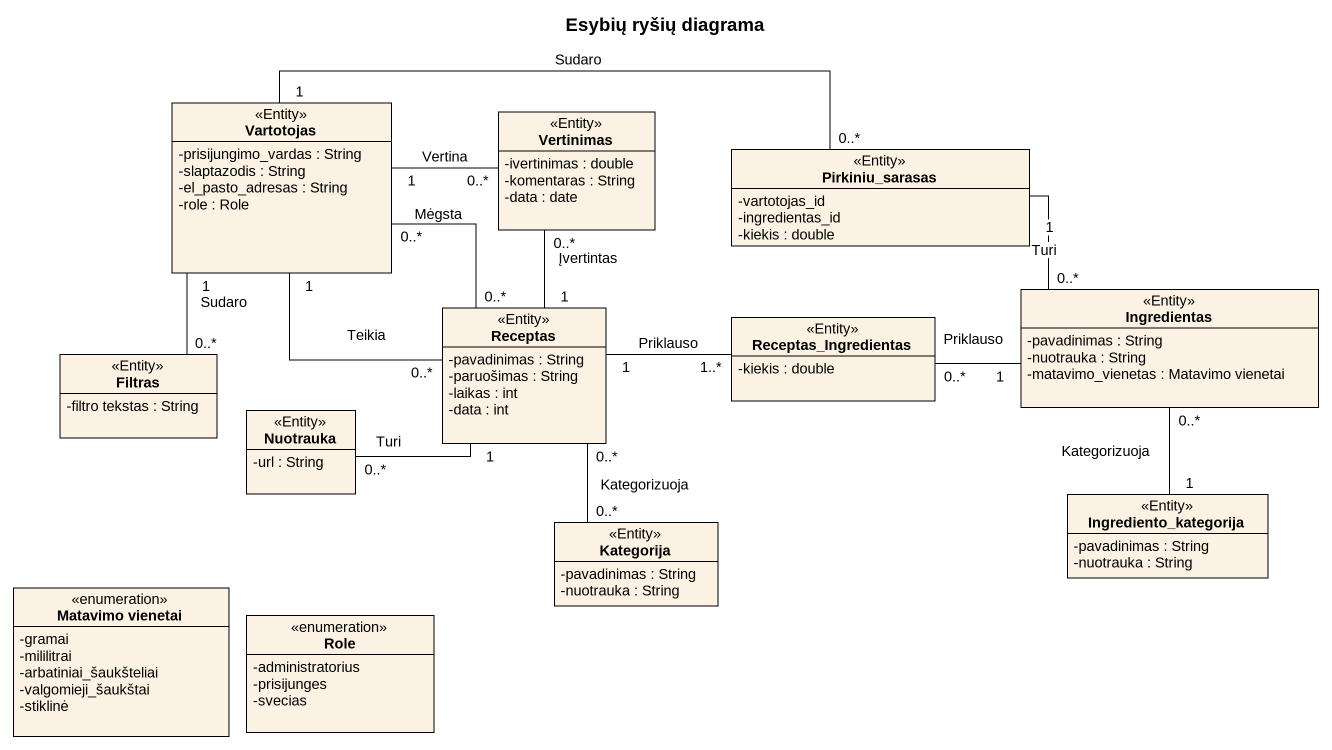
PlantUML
@startuml
title Esybių ryšių diagrama
hide circle
hide empty members
skinparam classAttributeIconSize 0
class Vartotojas <<Entity>> {
  -prisijungimo_vardas : String
  -slaptazodis : String
  -el_pasto_adresas : String
  -role : Role
}
class Vertinimas <<Entity>> {
  -ivertinimas : double
  -komentaras : String
  -data : date
}
class Pirkiniu_sarasas <<Entity>> {
  -vartotojas_id
  -ingredientas_id
  -kiekis : double
}
class Ingredientas <<Entity>> {
  -pavadinimas : String
  -nuotrauka : String
  -matavimo_vienetas : Matavimo vienetai
}
class Filtras <<Entity>> {
  -filtro tekstas : String
}
class Receptas <<Entity>> {
  -pavadinimas : String
  -paruošimas : String
  -laikas : int
  -data : int
}
class Receptas_Ingredientas <<Entity>> {
  -kiekis : double
}
class Nuotrauka <<Entity>> {
  -url : String
}
class Kategorija <<Entity>> {
  -pavadinimas : String
  -nuotrauka : String
}
class Ingrediento_kategorija <<Entity>> {
  -pavadinimas : String
  -nuotrauka : String
}
enum "Matavimo vienetai" as Matavimo_vienetai {
  -gramai
  -mililitrai
  -arbatiniai_šaukšteliai
  -valgomieji_šaukštai
  -stiklinė
}
enum Role {
  -administratorius
  -prisijunges
  -svecias
}
Vartotojas "1" -right- "0..*" Vertinimas : Vertina
Vartotojas "1" -right- "0..*" Pirkiniu_sarasas : Sudaro
Vartotojas "1" -- "0..*" Filtras : Sudaro
Vartotojas "1" -- "0..*" Receptas : Teikia
Vartotojas "0..*" -- "0..*" Receptas : Mėgsta
Pirkiniu_sarasas "1" -right- "0..*" Ingredientas : Turi
Ingredientas "1" -left- "0..*" Receptas_Ingredientas : Priklauso
Receptas "1" -up- "0..*" Vertinimas : Įvertintas
Receptas "1" -right- "1..*" Receptas_Ingredientas : Priklauso
Receptas "1" -left- "0..*" Nuotrauka : Turi
Kategorija "0..*" -up- "0..*" Receptas : Kategorizuoja
Ingrediento_kategorija "1" -up- "0..*" Ingredientas : Kategorizuoja
@enduml
